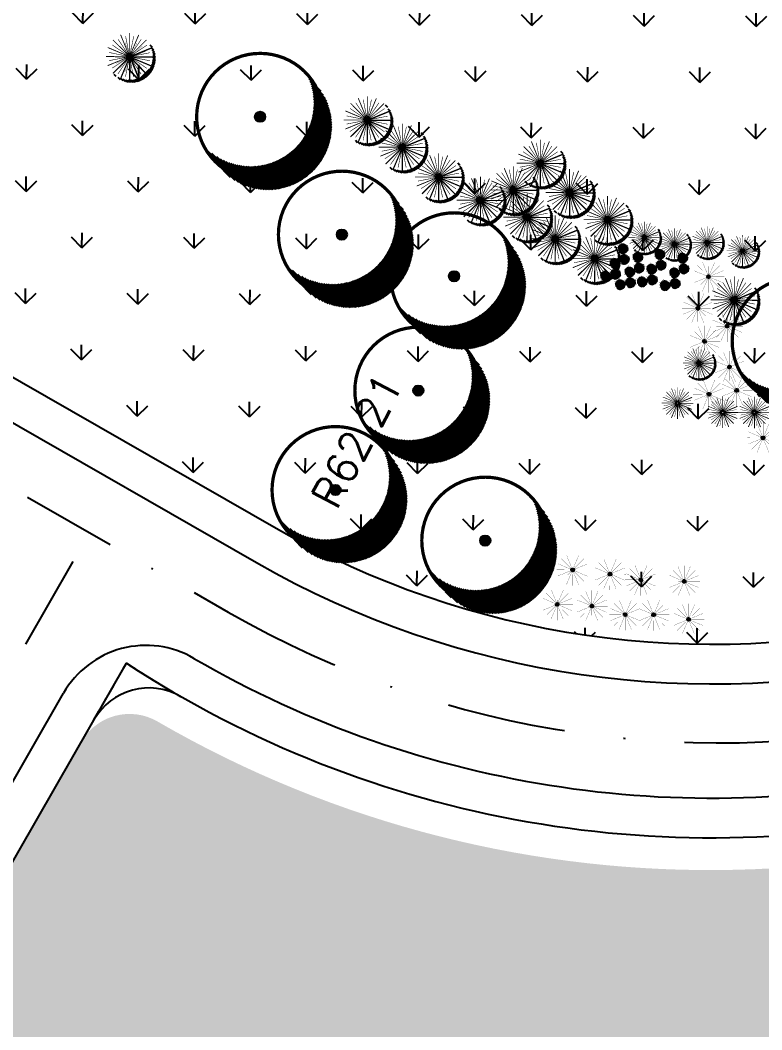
# Model space of a CAD drawing. Header units: millimetres. Extents: x -4430026 to 4783824, y 584 to 9593110.
# Drawn here: x 2322.5 to 2369.2, y 1651.7 to 1715.4 of the extents above; entities that cross this region are included whole.
import ezdxf

# ---------------------------------------------------------------- set-up
doc = ezdxf.new("R2010")
doc.units = ezdxf.units.MM
for name, pattern in [('DASHDOT', [1, 0.5, -0.25, 0, -0.25]), ('DASHED2', [0.375, 0.25, -0.125]), ('HIDDEN', [0.375, 0.25, -0.125]), ('HIDDEN2', [0.1875, 0.125, -0.0625])]:
    doc.linetypes.add(name, pattern=pattern)
for name, color, linetype in [('boundary filipe', 6, 'Continuous'), ('BOUNDARY VERDES', 92, 'Continuous'), ('Calçada', 1, 'Continuous'), ('CANTOS', 9, 'HIDDEN'), ('COTAS', 8, 'Continuous'), ('PAI_aDEL', 72, 'Continuous'), ('PAI_hAGT', 72, 'Continuous'), ('PAI_pCAU', 72, 'Continuous'), ('PAI_pCHR', 72, 'Continuous'), ('PAI_pDYD', 72, 'Continuous'), ('PAI_pEUD', 72, 'Continuous'), ('PAI_pEUO', 72, 'Continuous'), ('PAI_pROL', 72, 'Continuous'), ('Parede', 4, 'Continuous'), ('Projeção', 8, 'HIDDEN2'), ('QUADRA', 4, 'Continuous'), ('QUADRO', 8, 'Continuous'), ('TRANSPLANTADA RETIRADA', 12, 'Continuous')]:
    doc.layers.add(name, color=color, linetype=linetype)
doc.styles.add('ARIAL', font='arial.ttf', dxfattribs={"height": 0.25})
doc.styles.add('ROMANS', font='romans.shx')
doc.dimstyles.new('BOLA100', dxfattribs={"dimscale": 0, "dimtxt": 1.9, "dimasz": 0.18, "dimexe": 0.18, "dimexo": 0.063, "dimgap": 0, "dimtad": 1, "dimzin": 4, "dimdsep": 46, "dimtxsty": 'ROMANS', "dimcen": 0.09, "dimse1": 1, "dimse2": 1, "dimsd1": 1, "dimsd2": 1, "dimclrt": 256, "dimaunit": 1, "dimadec": 4, "dimazin": 0, "dimtfac": 1.2, "dimtix": 1, "dimtmove": 2, "dimatfit": 3, "dimfxl": 1, "dimtvp": 2, "dimtolj": 1, "dimtzin": 4, "dimarcsym": 0})

# ---------------------------------------------------------------- blocks, each defined once
blk = doc.blocks.new('PALMEIRA_PROPOSTA')
at = {"linetype": 'Continuous'}
h = blk.add_hatch(dxfattribs=at)
h.set_pattern_fill('_USER', color=250, scale=0.1680349678048515, angle=315, style=0, pattern_type=0)
h.set_pattern_definition([(315, (-2.759752643576576, -4.606280417879745), (0.1188186652112737, 0.1188186652112736), [])])
h.paths.add_polyline_path([(4.606280417880498, -0.4062804178796711, 0.2167655817345071), (3.166033061457028, 2.759752643582601, -0.1811803007978053), (4.200000000000045, 0, -0.643701983375483), (-2.759752643576576, -3.166033061462272, 0.6932216010114453)])
blk.add_hatch(color=1, dxfattribs=at).paths.add_polyline_path([(-0.4, 0, 1), (0.4, 0, 1)])
at = {"color": 98, "linetype": 'Continuous', "const_width": 0.15}
for points in [[(-1.607270415933272, 3.880294036547411), (-0.1530733729459826, 0.3695518130044917)], [(0, 4.199999999999967), (0, 0.3999999999999986)], [(1.607270415933272, 3.880294036547468), (0.1530733729459826, 0.3695518130045699)], [(-2.969848480983501, 2.969848480983444), (-0.2828427124745758, 0.2828427124746327)], [(2.969848480983728, 2.969848480983558), (0.2828427124745758, 0.2828427124746327)], [(-4.200000000000045, -5.684341886080801e-14), (-0.4000000000000909, -5.684341886080801e-14)], [(-3.880294036547411, 1.607270415933158), (-0.3695518130045912, 0.1530733729458476)], [(3.880294036547639, 1.607270415933669), (0.3695518130043638, 0.1530733729463094)], [(4.200000000000045, -5.684341886080801e-14), (0.4000000000000909, -5.684341886080801e-14)], [(-3.880294036547184, -1.607270415933499), (-0.3695518130043638, -0.1530733729461531)], [(-2.969848480983501, -2.969848480983558), (-0.2828427124745758, -0.2828427124746327)], [(-1.607270415933272, -3.880294036547411), (-0.1530733729459826, -0.3695518130044917)], [(0, -4.199999999999967), (0, -0.3999999999999986)], [(1.607270415933726, -3.880294036547241), (0.1530733729464373, -0.3695518130043425)], [(2.969848480983501, -2.969848480983558), (0.2828427124745758, -0.2828427124746327)], [(3.880294036547639, -1.607270415933101), (0.3695518130045912, -0.1530733729458404)]]:
    blk.add_lwpolyline(points, dxfattribs=at)
at = {"color": 96, "linetype": 'Continuous', "const_width": 0.1}
for points in [[(-0.7218341914597204, 3.628905537491853), (-0.07803612880638866, 0.3923141121612517)], [(0.7218341914597204, 3.628905537491853), (0.07803612880638866, 0.3923141121612517)], [(-3.076437565519427, 2.055609862172389), (-0.3325878449209085, 0.2222280932077751)], [(-2.055609862172332, 3.07643756551937), (-0.222228093207832, 0.3325878449209654)], [(2.05560986217256, 3.07643756551937), (0.222228093207832, 0.3325878449209654)], [(3.076437565519427, 2.055609862172389), (0.3325878449209085, 0.2222280932078888)], [(-3.628905537491846, 0.7218341914596635), (-0.3923141121613298, 0.07803612880633182)], [(3.628905537491846, 0.7218341914596635), (0.3923141121613298, 0.07803612880633182)], [(-3.628905537491846, -0.7218341914597772), (-0.3923141121613298, -0.0780361288064455)], [(-3.076437565519427, -2.055609862172503), (-0.3325878449209085, -0.2222280932078888)], [(-2.055609862172332, -3.076437565519484), (-0.222228093207832, -0.3325878449209654)], [(-0.7218341914597204, -3.628905537491853), (-0.07803612880638866, -0.3923141121612517)], [(0.7218341914597204, -3.628905537491853), (0.07803612880638866, -0.3923141121612517)], [(2.055609862172332, -3.07643756551937), (0.222228093207832, -0.3325878449209654)], [(3.076437565519427, -2.055609862172389), (0.3325878449209085, -0.2222280932077751)], [(3.628905537491846, -0.7218341914597772), (0.3923141121613298, -0.0780361288064455)]]:
    blk.add_lwpolyline(points, dxfattribs=at)
at = {"color": 98, "linetype": 'Continuous', "true_color": 0x001a00, "const_width": 0.15}
for points in [[(4.202124618651624, -0.06979593471066892), (0.4021246186516692, -0.06979593471066892)], [(3.915288052638743, 1.522220272488596), (0.4045458290954684, 0.06802322950123596)], [(-2.920891963595523, -3.022992908696779), (-0.2338861950865976, -0.3359871401878536)], [(-1.542341798166262, -3.9104686694983), (-0.08814475517897336, -0.3997264459553804)], [(0.07054112755872666, -4.199999999999967), (0.07054112755872666, -0.3999999999999986)], [(1.682805993431657, -3.847883843890031), (0.228608950444368, -0.3371416203471327)], [(2.91985880070979, -3.019590013364777), (0.2328530322008646, -0.3325842448558518)], [(3.85491508766404, -1.667666406111209), (0.344172864120992, -0.2134693631239486)]]:
    blk.add_lwpolyline(points, dxfattribs=at)
at = {"color": 1, "linetype": 'Continuous'}
blk.add_circle((0, 0), 0.4, dxfattribs=at)
blk = doc.blocks.new('PALMEIRA TRANSPLANTADA')
at = {"color": 98, "linetype": 'Continuous', "const_width": 0.03569382278166788}
for points in [[(-0.7067016357909779, 0.7067016357908571), (-0.0673049176944005, 0.06730491769437208)], [(-0.3824641692569912, 0.9233501845419099), (-0.03642515897695375, 0.08793811281351083)], [(0, 0.9994270378866901), (0, 0.09518352741778102)], [(0.3824641692569912, 0.923350184541917), (0.03642515897695375, 0.08793811281352504)], [(0.7067016357909779, 0.7067016357908855), (0.0673049176944005, 0.06730491769437208)], [(-0.9994270378867895, -1.4210854715202e-14), (-0.09518352741770286, -1.4210854715202e-14)], [(-0.9233501845419596, 0.382464169256906), (-0.08793811281361741, 0.03642515897681164)], [(0.9233501845419596, 0.3824641692570268), (0.08793811281339003, 0.03642515897691823)], [(0.9994270378867895, -1.4210854715202e-14), (0.09518352741770286, -1.4210854715202e-14)], [(-0.9233501845419596, -0.3824641692569841), (-0.08793811281339003, -0.0364251589768827)], [(-0.7067016357909779, -0.7067016357908855), (-0.0673049176944005, -0.06730491769437208)], [(-0.3824641692569912, -0.9233501845419099), (-0.03642515897695375, -0.08793811281351083)], [(0, -0.9994270378866901), (0, -0.09518352741778102)], [(0.3824641692569912, -0.9233501845418672), (0.03642515897695375, -0.0879381128134753)], [(0.7067016357909779, -0.7067016357908855), (0.0673049176944005, -0.06730491769437208)], [(0.9233501845419596, -0.3824641692568918), (0.08793811281361741, -0.03642515897680454)]]:
    blk.add_lwpolyline(points, dxfattribs=at)
at = {"color": 96, "linetype": 'Continuous', "const_width": 0.02379588185444526}
for points in [[(-0.4891504941908806, 0.7320654484167619), (-0.05288113450706078, 0.07914221063963822)], [(-0.1717668113847139, 0.8635300743109795), (-0.01856938501464356, 0.09335460262821016)], [(0.1717668113847139, 0.8635300743109795), (0.01856938501464356, 0.09335460262821016)], [(0.4891504941908806, 0.7320654484167619), (0.05288113450706078, 0.07914221063963822)], [(-0.8635300743110292, 0.1717668113847282), (-0.09335460262832385, 0.01856938501453698)], [(-0.7320654484167335, 0.4891504941908664), (-0.07914221063970217, 0.05288113450711052)], [(0.7320654484167335, 0.4891504941908664), (0.07914221063970217, 0.05288113450713894)], [(0.8635300743110292, 0.1717668113847282), (0.09335460262832385, 0.01856938501453698)], [(-0.8635300743110292, -0.1717668113847566), (-0.09335460262832385, -0.0185693850145654)], [(-0.7320654484167335, -0.4891504941908948), (-0.07914221063970217, -0.05288113450713894)], [(-0.4891504941908806, -0.7320654484167903), (-0.05288113450706078, -0.07914221063963822)], [(-0.1717668113847139, -0.8635300743109795), (-0.01856938501464356, -0.09335460262821016)], [(0.1717668113847139, -0.8635300743109795), (0.01856938501464356, -0.09335460262821016)], [(0.4891504941908806, -0.7320654484167619), (0.05288113450706078, -0.07914221063963822)], [(0.7320654484167335, -0.4891504941908664), (0.07914221063970217, -0.05288113450711052)], [(0.8635300743110292, -0.1717668113847566), (0.09335460262832385, -0.0185693850145654)]]:
    blk.add_lwpolyline(points, dxfattribs=at)
at = {"color": 98, "linetype": 'Continuous', "true_color": 0x001a00, "const_width": 0.03569382278166788}
for points in [[(0.9999326096308323, -0.01660855816295737), (0.09568909916197299, -0.01660855816295737)], [(0.9316773192672372, 0.3622257376058045), (0.09626524753866761, 0.01618672732568882)], [(-0.695052000753094, -0.7193478210217421), (-0.05565528265674402, -0.07995110292522867)], [(-0.3670138320833303, -0.9305305045489121), (-0.0209748218032928, -0.09511843282051302)], [(0.01678588337267684, -0.9994270378866901), (0.01678588337267684, -0.09518352741778102)], [(0.4004385260366234, -0.9156378933883573), (0.0543995157563586, -0.08022582165996539)], [(0.6948061505336227, -0.7185380720689096), (0.05540943243704533, -0.07914135397239619)], [(0.9173110398496647, -0.3968359277244957), (0.08189896812132247, -0.05079691744440851)]]:
    blk.add_lwpolyline(points, dxfattribs=at)
at = {"color": 1, "linetype": 'Continuous'}
blk.add_circle((0, 0), 0.09518352741778102, dxfattribs=at)
blk = doc.blocks.new('ÁRVORE PROPOSTA')
h = blk.add_hatch()
h.set_pattern_fill('_USER', color=86, scale=0.1, angle=135, style=0, pattern_type=0)
h.set_pattern_definition([(135, (-5.711749304183968, -5.473342448377267), (-0.07071067811865477, -0.07071067811865475), [])])
h.paths.add_polyline_path([(3.733693777297503, 4.339587767491594, -0.1221331308694917), (4.410318577255339, 1.61087721915915, -0.6818015880626355), (-5.711749304183968, -2.361532240604674, 0.2780158331345322), (-0.5478533480372789, -5.473342448377267, 0.65472501460559)])
h = blk.add_hatch()
h.set_pattern_fill('_USER', color=250, scale=0.1, angle=135, style=0, pattern_type=0)
h.set_pattern_definition([(135, (-4.583360688504172, -6.355571255532368), (-0.07071067811865477, -0.07071067811865475), [])])
h.paths.add_polyline_path([(6.0484811152985, -0.5150504994281135, 0.2047915192642046), (4.243467699661096, 3.70707730625513, -0.6060945436458858), (-0.5478533480372789, -5.473342448377267, -0.1930464130360828), (-4.583360688504172, -3.854949497956127, 0.7340404486873368)])
h = blk.add_hatch(color=1)
h.dxf.hatch_style = 1
h.paths.add_polyline_path([(-1.023574025393461, 0.3671783077271442, 1), (-0.07213267068109552, 0.3671783077271442, 1)])
at = {"color": 98, "linetype": 'DASHED2', "ltscale": 0.5, "const_width": 0.3}
blk.add_lwpolyline([(-0.5478533480372789, 6.207699063831555, 0.9999999999999999), (-0.5478533480372789, -5.473342448377267, 0.9999999999999999), (-0.5478533480372789, 6.207699063831555, -3.167262399809778)], format="xyb", dxfattribs=at)
at = {"color": 1}
blk.add_circle((-0.547853348037278, 0.3671783077271442), 0.4757206773561826, dxfattribs=at)
blk = doc.blocks.new('PALMEIRA RETIRADA')
at = {"layer": 'TRANSPLANTADA RETIRADA', "linetype": 'Continuous'}
blk.add_hatch(color=256, dxfattribs=at).paths.add_polyline_path([(-0.4, 0, 1), (0.4, 0, 1)])
at = {"layer": 'TRANSPLANTADA RETIRADA', "linetype": 'HIDDEN', "const_width": 0.05}
for points in [[(-2.969848480983501, 2.969848480983444), (-0.2828427124745758, 0.2828427124746327)], [(-1.607270415933272, 3.880294036547411), (-0.1530733729459826, 0.3695518130044917)], [(0, 4.199999999999967), (0, 0.3999999999999986)], [(1.607270415933272, 3.880294036547468), (0.1530733729459826, 0.3695518130045699)], [(2.969848480983728, 2.969848480983558), (0.2828427124745758, 0.2828427124746327)], [(-4.200000000000045, -5.684341886080801e-14), (-0.4000000000000909, -5.684341886080801e-14)], [(-3.880294036547411, 1.607270415933158), (-0.3695518130045912, 0.1530733729458476)], [(3.880294036547639, 1.607270415933669), (0.3695518130043638, 0.1530733729463094)], [(4.200000000000045, -5.684341886080801e-14), (0.4000000000000909, -5.684341886080801e-14)], [(-3.880294036547184, -1.607270415933499), (-0.3695518130043638, -0.1530733729461531)], [(-2.969848480983501, -2.969848480983558), (-0.2828427124745758, -0.2828427124746327)], [(-1.607270415933272, -3.880294036547411), (-0.1530733729459826, -0.3695518130044917)], [(0, -4.199999999999967), (0, -0.3999999999999986)], [(1.607270415933726, -3.880294036547241), (0.1530733729464373, -0.3695518130043425)], [(2.969848480983501, -2.969848480983558), (0.2828427124745758, -0.2828427124746327)], [(3.880294036547639, -1.607270415933101), (0.3695518130045912, -0.1530733729458404)]]:
    blk.add_lwpolyline(points, dxfattribs=at)
at = {"layer": 'TRANSPLANTADA RETIRADA', "linetype": 'Continuous'}
blk.add_circle((0, 0), 0.4, dxfattribs=at)
blk = doc.blocks.new('HERBÁCEA.PROPOSTA')
at = {"linetype": 'Continuous'}
h = blk.add_hatch(color=62, dxfattribs=at)
h.set_gradient(color1=(153, 204, 0), color2=(214, 255, 153), rotation=45, tint=1, name='INVHEMISPHERICAL')
h.paths.add_polyline_path([(1.370730832554238, 1.401545546286798e-11, 1), (-1.370730832522263, 1.401545546286798e-11, 1)])
h = blk.add_hatch()
h.set_pattern_fill('_USER', color=250, scale=0.1, angle=135, style=0, pattern_type=0)
h.set_pattern_definition([(135, (2.347657517208757, -1.373341377209465), (-0.07071067811865477, -0.07071067811865475), [])])
h.paths.add_polyline_path([(1.630143381594891, -0.2464373997073665, 0.2075074498350588), (1.180310555066292, 0.7907863757973763, -0.1486542126403913), (1.420730832454607, 1.321736609050106e-10, -0.6563044809977713), (-0.9708980061399766, -1.037223775372569, 0.7411680364647207)])
h = blk.add_hatch(color=1)
h.dxf.hatch_style = 1
edge = h.paths.add_edge_path()
edge.add_ellipse((4.092726157978177e-12, 1.918465386552271e-12), major_axis=(0.05344804835450918, 0.05344804835450918), ratio=0.9999999994549118, start_angle=274.0370076065344, end_angle=454.0370076065344)
edge.add_ellipse((4.092726157978177e-12, 1.918465386552271e-12), major_axis=(0.05344804835450918, 0.05344804835450918), ratio=0.9999999994549118, start_angle=94.03700760653437, end_angle=274.0370076065344)
at = {"color": 98, "const_width": 0.08539512745788894}
for points in [[(3.410605131648481e-12, 2.245315045001917e-12), (-1.652824297163761, 0.7642446882133243)], [(3.410605131648481e-12, 2.017941369558685e-12), (-1.575721351692437, -0.9126885134436122)], [(3.410605131648481e-12, 2.245315045001917e-12), (-1.523260446510903, 0.3028927026570898)], [(3.410605131648481e-12, 2.017941369558685e-12), (-1.123779047769176, -1.072001412787898)], [(3.410605131648481e-12, 2.131628207280301e-12), (-0.5765647877838092, 1.442095497089753)], [(3.410605131648481e-12, 2.131628207280301e-12), (-0.2604488497665898, 1.802238745956373)], [(3.410605131648481e-12, 3.041122909053229e-12), (1.170220639441823, 1.021102361310767)], [(3.410605131648481e-12, 3.041122909053229e-12), (1.614652016166019, 0.8419008061951843)], [(3.410605131648481e-12, 2.160049916710705e-12), (0.1023823067559988, -1.818080296362496)], [(3.410605131648481e-12, 2.160049916710705e-12), (0.4486838805416937, -1.486858820660075)], [(3.410605131648481e-12, 2.131628207280301e-12), (1.74345344972312, -0.5256121853834941)], [(3.410605131648481e-12, 2.131628207280301e-12), (1.550649187059889, -0.08691073533842086)]]:
    blk.add_lwpolyline(points, dxfattribs=at)
at = {"color": 86, "linetype": 'DASHED2', "const_width": 0.1}
blk.add_lwpolyline([(-0.8658173642270413, 1.126426380345094, 0.8334990166775307), (0.4104475289861966, -1.360150331574204, 1.199761463410221), (-0.8658173642270413, 1.126426380345094, -2.592304421398197)], format="xyb", dxfattribs=at)
at = {"color": 1}
blk.add_circle((4.092726157978177e-12, 1.918465386552271e-12), 0.07558695486553682, dxfattribs=at)
blk = doc.blocks.new('*D14356')
at = {"layer": 'DEFPOINTS', "color": 0, "linetype": 'ByBlock'}
for p in [(2280.762651958133, 1708.476669610208), (2279.476087113757, 1706.181800534634), (2326.923587601326, 1682.597617243276)]:
    blk.add_point(p, dxfattribs=at)
at = {"layer": 'COTAS', "linetype": 'ByBlock', "insert": (2303.021123415751, 1694.070933585728), "char_height": 1.9, "attachment_point": 5, "rotation": 330.7238465751383, "style": 'ROMANS'}
blk.add_mtext('\\A1;52.92', dxfattribs=at)
blk = doc.blocks.new('*D14387')
at = {"layer": 'DEFPOINTS', "color": 0, "linetype": 'ByBlock'}
for p in [(2326.408824278442, 1682.298857700242), (2328.167447135928, 1681.293115070081), (2309.528259309359, 1652.781815753678)]:
    blk.add_point(p, dxfattribs=at)
at = {"layer": 'COTAS', "linetype": 'ByBlock', "insert": (2318.90249840344, 1667.006214261228), "char_height": 1.9, "attachment_point": 5, "rotation": 60.23509915335743, "style": 'ROMANS'}
blk.add_mtext('\\A1;34.00', dxfattribs=at)
blk = doc.blocks.new('*D13830')
at = {"layer": 'DEFPOINTS', "color": 0, "linetype": 'ByBlock'}
for p in [(2313.498413841652, 1826.965987611922), (2313.498413841652, 1826.965987611922), (2325.735275233671, 1815.458537319741), (2469.54940471837, 1750.140164927252), (2421.146147591151, 1690.391483778354)]:
    blk.add_point(p, dxfattribs=at)
at = {"layer": 'COTAS', "linetype": 'ByBlock', "insert": (2325.676633990672, 1817.110155088195), "char_height": 1.9, "attachment_point": 5, "rotation": 51.01675647348165, "style": 'ROMANS'}
blk.add_mtext('\\A1;25°32\'36"', dxfattribs=at)
blk = doc.blocks.new('*D13831')
at = {"layer": 'DEFPOINTS', "color": 0, "linetype": 'ByBlock'}
for p in [(2366.084057769079, 1731.262910081796), (2337.022488806369, 1676.255052674052)]:
    blk.add_point(p, dxfattribs=at)
at = {"layer": 'COTAS', "linetype": 'ByBlock', "insert": (2343.699909050662, 1688.894101209968), "char_height": 1.9, "attachment_point": 5, "rotation": 62.151758805723254, "style": 'ROMANS'}
blk.add_mtext('\\A1;R62.21', dxfattribs=at)
blk = doc.blocks.new('*D13832')
at = {"layer": 'DEFPOINTS', "color": 0, "linetype": 'ByBlock'}
for p in [(2356.194095674213, 1772.891368341893), (2366.084057769082, 1731.262910081786), (2363.247039493007, 1720.987384943292), (2335.133841922003, 1677.295111292293), (2380.464141940018, 1670.734798047783)]:
    blk.add_point(p, dxfattribs=at)
at = {"layer": 'COTAS', "linetype": 'ByBlock', "insert": (2364.719212865974, 1721.832136484662), "char_height": 1.9, "attachment_point": 5, "rotation": 351.76518691993925, "style": 'ROMANS'}
blk.add_mtext('\\A1;43°11\'54"', dxfattribs=at)
blk = doc.blocks.new('*D13834')
at = {"layer": 'DEFPOINTS', "color": 0, "linetype": 'ByBlock'}
for p in [(2356.194095674214, 1772.891368341892), (2382.387961083772, 1671.211078143121)]:
    blk.add_point(p, dxfattribs=at)
at = {"layer": 'COTAS', "linetype": 'ByBlock', "insert": (2374.160064748373, 1703.150422490664), "char_height": 1.9, "attachment_point": 5, "rotation": 284.4458786804204, "style": 'ROMANS'}
blk.add_mtext('\\A1;R105.00', dxfattribs=at)
blk = doc.blocks.new('*D13836')
at = {"layer": 'DEFPOINTS', "color": 0, "linetype": 'ByBlock'}
for p in [(2313.635036900101, 1826.948435553001), (2424.147150045517, 1692.808535269224)]:
    blk.add_point(p, dxfattribs=at)
at = {"layer": 'COTAS', "linetype": 'ByBlock', "insert": (2405.11880350582, 1715.905193497468), "char_height": 1.9, "attachment_point": 5, "rotation": 309.48364671104315, "style": 'ROMANS'}
blk.add_mtext('\\A1;R173.80', dxfattribs=at)
blk = doc.blocks.new('*D13840')
at = {"layer": 'DEFPOINTS', "color": 0, "linetype": 'ByBlock'}
for p in [(2355.91375582339, 1759.622127947549), (2462.720606321144, 1753.501515720578), (2403.111678363933, 1634.245605662783), (2401.871396971755, 1627.749920416366), (2401.871396971755, 1627.749920416366)]:
    blk.add_point(p, dxfattribs=at)
at = {"layer": 'COTAS', "linetype": 'ByBlock', "insert": (2402.317717952904, 1635.481034809188), "char_height": 1.9, "attachment_point": 5, "rotation": 356.69595420541566, "style": 'ROMANS'}
blk.add_mtext('\\A1;45°2\'6"', dxfattribs=at)
blk = doc.blocks.new('*D8634')
at = {"layer": 'DEFPOINTS', "color": 0, "linetype": 'ByBlock'}
for p in [(2280.762651958133, 1708.476669610208), (2279.476087113757, 1706.181800534634), (2326.923587601326, 1682.597617243276)]:
    blk.add_point(p, dxfattribs=at)
at = {"layer": 'COTAS', "linetype": 'ByBlock', "insert": (2303.021123415751, 1694.070933585728), "char_height": 1.9, "attachment_point": 5, "rotation": 330.7238465751383, "style": 'ROMANS'}
blk.add_mtext('\\A1;52.92', dxfattribs=at)
blk = doc.blocks.new('*D8672')
at = {"layer": 'DEFPOINTS', "color": 0, "linetype": 'ByBlock'}
for p in [(2355.91375582339, 1759.622127947549), (2462.720606321144, 1753.501515720578), (2403.111678363933, 1634.245605662783), (2401.871396971755, 1627.749920416366), (2401.871396971755, 1627.749920416366)]:
    blk.add_point(p, dxfattribs=at)
at = {"layer": 'COTAS', "linetype": 'ByBlock', "insert": (2402.317717952904, 1635.481034809188), "char_height": 1.9, "attachment_point": 5, "rotation": 356.69595420541566, "style": 'ROMANS'}
blk.add_mtext('\\A1;45°2\'6"', dxfattribs=at)

msp = doc.modelspace()

# ---------------------------------------------------------------- hatches: boundary and pattern name
at = {"layer": 'BOUNDARY VERDES'}
h = msp.add_hatch(dxfattribs=at)
h.set_pattern_fill('GRASS', color=256, scale=4.999999999999999, angle=-0.271419311709254, style=0)
h.set_pattern_definition([(89.72858068829075, (2280.283722683503, 1676.523522684484), (-3.518745905737032, 3.55224256458761), [0.9374999999999998, -6.133567814999997]), (44.72858068829074, (2280.283722683503, 1676.523522684484), (-3.518745906665342, 3.552242565524756), [0.9375, -4.0625]), (134.7285806882907, (2280.283722683503, 1676.523522684484), (-3.552242565524756, -3.518745906665342), [0.9375, -4.0625])])
edge = h.paths.add_edge_path()
edge.add_arc((2287.467935008624, 1720.770111424409), 6.999999999998331, 109.5127114818117, 240.1659820360197)
edge.add_line((2283.985511393603, 1714.697819784054), (2338.616265537033, 1683.367402932646))
edge.add_arc((2366.084057769093, 1731.262910081803), 55.21285371341072, 240.1659820360033, 283.3643918039398)
edge.add_arc((2356.194095685964, 1772.891368348577), 98.00000000378839, 283.3643917963553, 308.2133125277693)
edge.add_arc((2313.635036900899, 1826.948435552323), 166.7999999989987, 308.2133125354215, 330.2663390335434)
edge.add_arc((2455.86917561776, 1745.708729846647), 2.999999999999443, 330.2663390334639, 424.8375860848474)
edge.add_arc((2402.083193093478, 1631.212799421599), 129.4999999999985, 64.83758608479731, 109.223542708605)
edge.add_arc((7498.464058640437, -12984.26011033184), 15608.03824824714, 109.2235427086012, 109.5127114817995)
at = {"layer": 'QUADRO'}
h = msp.add_hatch(dxfattribs=at)
h.set_pattern_fill('SWAMP', color=256, scale=3, angle=-0.271419311709254, style=0)
h.set_pattern_definition([(359.7285806882908, (2314.962289459278, 1512.184242260579), (1.512290627846155, 2.590941343353896), [0.3749999999999999, -2.624999999999999]), (89.72858068829075, (2315.149787355466, 1512.183354046281), (-1.487675711180358, 2.605152772129847), [0.1874999999999999, -5.008652417999998]), (89.72858068829075, (2315.196661829514, 1512.183131992706), (-1.487675711180358, 2.605152772129847), [0.15, -5.046152417999998]), (89.72858068829075, (2315.102912881419, 1512.183576099855), (-1.487675711180358, 2.605152772129847), [0.15, -5.046152417999998]), (59.72858068829074, (2315.243536303561, 1512.182909939132), (-1.487675709136776, 2.605152773296837), [0.12, -2.879999999999999]), (119.7285806882907, (2315.056038407371, 1512.18379815343), (-2.999966336982931, 0.01421142994294143), [0.1199999999999999, -2.879999999999998])])
edge = h.paths.add_edge_path()
edge.add_arc((2414.736790952002, 1654.181949647824), 3.5, 359.7285806792682, 390.4099394316463)
edge.add_line((2417.755281502649, 1655.953591483991), (2408.506870191743, 1671.710863400122))
edge.add_arc((2405.4883796411, 1669.939221563948), 3.499999999999661, 30.40993943179422, 122.7945249748102)
edge.add_arc((2365.969663456599, 1731.273136269708), 69.46285371341256, 239.88824450626572, 302.79452497481094, ccw=False)
edge.add_arc((2329.365058411116, 1668.156728644835), 3.500000000000169, 59.88824450630291, 150.1659820358404)
edge.add_line((2326.328912590943, 1669.897940452356), (2316.08040006364, 1652.027639815429))
edge.add_arc((2319.116545883818, 1650.286428007916), 3.500000000000008, 150.1659820359734, 179.7285806796255)
edge.add_line((2315.616585154955, 1650.303008008684), (2314.98081466465, 1516.094826721756))
edge.add_arc((2318.480775393512, 1516.078246720988), 3.5, 179.7285806796255, 269.4824635404759)
edge.add_line((2318.449161320153, 1512.57838950242), (2414.04686182455, 1511.714859212961))
edge.add_arc((2414.078475897912, 1515.214716431527), 3.499999999997816, 269.482463540446, 359.7285806792682)
edge.add_line((2417.578436626773, 1515.198136430737), (2418.236751680863, 1654.165369647034))

# ---------------------------------------------------------------- linework, layer by layer
at = {"layer": 'boundary filipe', "elevation": 2.439200347918005}
msp.add_lwpolyline([(2314.964305731651, 1512.609868066645), (2315.620959991332, 1651.226515535691), (2329.171304025516, 1674.854209894225, 0.2060179376468679), (2381.666087088535, 1665.675615518957, 0.06060371222541757), (2406.629182329008, 1674.910033206917), (2418.241300110882, 1655.125521980079), (2417.561785252286, 1511.683109047119), (2314.964305731651, 1512.609868066645)], format="xyb", close=True, dxfattribs=at)
msp.add_lwpolyline([(2314.964305731651, 1512.609868066645), (2315.620959991332, 1651.226515535691), (2329.171304025516, 1674.854209894225, 0.2060179376468679), (2381.666087088535, 1665.675615518957, 0.06060371222541757), (2406.629182329008, 1674.910033206917), (2418.241300110882, 1655.125521980079), (2417.561785252286, 1511.683109047119), (2314.964305731651, 1512.609868066645)], format="xyb", close=True, dxfattribs=at)
at = {"layer": 'Calçada'}
for p, q in [((2282.741788673952, 1712.529144198212, 2.439200347918005), (2337.372542817383, 1681.198727346805, 2.439200347918005)), ((2282.741788673952, 1712.529144198212, 2.439200347918005), (2337.372542817383, 1681.198727346805, 2.439200347918005)), ((2313.911724477803, 1653.271362535082, 2.439200347918005), (2325.204297872398, 1672.962188983159, 2.439200347918005))]:
    msp.add_line(p, q, dxfattribs=at)
for centre, radius, start, end in [((2366.084057769091, 1731.262910081803, 2.439200347918005), 57.71285371340983, 240.1659820359947, 283.3643918039456), ((2366.084057769091, 1731.262910081803, 2.439200347918005), 57.71285371340983, 240.1659820359947, 283.3643918039456), ((2330.409119278418, 1669.977254455995, 2.439200347918005), 5.999999999999999, 59.79592524171394, 150.1659820359947), ((2330.409119278418, 1669.977254455995, 2.439200347918005), 5.999999999999999, 59.79592524171394, 150.1659820359947), ((2366.084057769091, 1731.262910081803, 2.439200347918005), 64.91285371340982, 239.7959252417139, 283.3643918039456), ((2366.084057769091, 1731.262910081803, 2.439200347918005), 64.91285371340982, 239.7959252417139, 283.3643918039456)]:
    msp.add_arc(centre, radius, start, end, dxfattribs=at)
at = {"layer": 'CANTOS', "ltscale": 2.5}
msp.add_line((2327.123499243164, 1671.283458820947, 2.439200347918005), (2329.171304025561, 1674.854209894302, 2.439200347918005), dxfattribs=at)
msp.add_line((2327.123499243164, 1671.283458820947, 2.439200347918005), (2329.171304025561, 1674.854209894302, 2.439200347918005), dxfattribs=at)
msp.add_arc((2366.084057769091, 1731.262910081803, 2.439200347918005), 67.41285371340982, 236.8000464599116, 240.1996774968936, dxfattribs=at)
msp.add_arc((2366.084057769091, 1731.262910081803, 2.439200347918005), 67.41285371340982, 236.8000464599116, 240.1996774968936, dxfattribs=at)
at = {"layer": 'Projeção', "linetype": 'DASHDOT', "ltscale": 12}
for p, q in [((2280.950827957656, 1709.406251354598, 2.439200347918005), (2335.581582101084, 1678.075834503193, 2.439200347918005)), ((2280.950827957656, 1709.406251354598, 2.439200347918005), (2335.581582101084, 1678.075834503193, 2.439200347918005)), ((2310.78883163419, 1655.062323251372, 2.439200347918005), (2326.408824278447, 1682.298857700241, 2.439200347918005))]:
    msp.add_line(p, q, dxfattribs=at)
at = {"layer": 'Projeção', "linetype": 'DASHDOT', "ltscale": 15}
msp.add_arc((2366.531797948167, 1732.043633292704, 2.439200347918005), 62.21285371340987, 240.1659820359947, 283.3643918039456, dxfattribs=at)
msp.add_arc((2366.531797948167, 1732.043633292704, 2.439200347918005), 62.21285371340987, 240.1659820359947, 283.3643918039456, dxfattribs=at)
at = {"layer": 'QUADRA', "elevation": 2.439200347918005}
for points in [[(2285.129823128825, 1727.368083297456, 0.641084863919711), (2283.985511393603, 1714.697819784054), (2338.616265537033, 1683.367402932646, 0.1907530110363644), (2378.846138855735, 1677.545236067412, 0.1088507454420187), (2416.816010797485, 1695.891476082717, 0.09652257033183735), (2458.474196473394, 1744.220823148728, 0.4377793754152368), (2457.144732515567, 1748.424048354751, 0.1961285663192839), (2359.444714478535, 1753.492029634268, 0.001261737466119218)], [(2285.129823128825, 1727.368083297456, 0.641084863919711), (2283.985511393603, 1714.697819784054), (2338.616265537033, 1683.367402932646, 0.1907530110363644), (2378.846138855735, 1677.545236067412, 0.1088507454420187), (2416.816010797485, 1695.891476082717, 0.09652257033183735), (2458.474196473394, 1744.220823148728, 0.4377793754152368), (2457.144732515567, 1748.424048354751, 0.1961285663192839), (2359.444714478535, 1753.492029634268, 0.001261737466119218)], [(2314.964305731651, 1512.609868066645), (2315.620959991332, 1651.226515535691), (2329.171304025516, 1674.854209894225, 0.2060179376468679), (2381.666087088535, 1665.675615518957, 0.06060371222541757), (2406.629182329008, 1674.910033206917), (2418.241300110882, 1655.125521980079), (2417.561785252286, 1511.683109047119), (2314.964305731651, 1512.609868066645)], [(2314.964305731651, 1512.609868066645), (2315.620959991332, 1651.226515535691), (2329.171304025516, 1674.854209894225, 0.2060179376468679), (2381.666087088535, 1665.675615518957, 0.06060371222541757), (2406.629182329008, 1674.910033206917), (2418.241300110882, 1655.125521980079), (2417.561785252286, 1511.683109047119), (2314.964305731651, 1512.609868066645)]]:
    msp.add_lwpolyline(points, format="xyb", close=True, dxfattribs=at)
at = {"layer": 'QUADRA'}
msp.add_arc((2330.593380180509, 1669.293502469503, 2.439200347918005), 4, 60.19967749689361, 150.1659820359947, dxfattribs=at)
msp.add_arc((2330.593380180509, 1669.293502469503, 2.439200347918005), 4, 60.19967749689361, 150.1659820359947, dxfattribs=at)

# ---------------------------------------------------------------- block references
at = {"layer": 'PAI_aDEL', "xscale": 0.6848704365638772, "yscale": 0.6848704365656886, "zscale": 0.6848704365638696, "rotation": 359.7285806882847}
for p in [(2337.968467488944, 1709.057210996579, 2.439200347918005), (2337.968467488944, 1709.057210996579, 2.439200347918005), (2343.122169570517, 1701.628757218812, 2.439200347918005), (2350.19695934776, 1699.001007047472, 2.439200347918005), (2350.19695934776, 1699.001007047472, 2.439200347918005), (2371.71843942816, 1694.904375310588, 83.19163634564698), (2347.938994571308, 1691.792766113096, 2.439200347918005), (2347.938994571308, 1691.792766113096, 2.439200347918005), (2342.720406315915, 1685.524051196091, 2.439200347918005), (2342.720406315915, 1685.524051196091, 2.439200347918005), (2352.156477292197, 1682.332632481258, 2.439200347918005), (2352.156477292197, 1682.332632481258, 2.439200347918005)]:
    msp.add_blockref('ÁRVORE PROPOSTA', p, dxfattribs=at)
at = {"layer": 'PAI_hAGT', "xscale": 0.2111589282976898, "yscale": 0.2111589282976638, "zscale": 0.2111589282976638, "rotation": 359.7285806882957}
for p in [(2360.44097848618, 1701.024362561343, 83.07015803963827), (2360.44097848618, 1701.024362561343, 83.07015803963827), (2360.52393171631, 1700.350989706506, 83.07015803963827), (2360.52393171631, 1700.350989706506, 83.07015803963827), (2361.379731940364, 1700.48559389797, 83.19163634564698), (2361.379731940364, 1700.48559389797, 83.19163634564698), (2362.758853934558, 1700.665796529317, 163.944072343376), (2362.758853934558, 1700.665796529317, 163.944072343376), (2364.200583893761, 1700.431081724929, 83.19163634564698), (2359.927559516841, 1700.095579716398, 83.07015803963827), (2359.927559516841, 1700.095579716398, 83.07015803963827), (2360.866312971025, 1699.556811053026, 83.19163634564698), (2360.866312971025, 1699.556811053026, 83.19163634564698), (2361.462685170494, 1699.812221043134, 83.19163634564698), (2361.462685170494, 1699.812221043134, 83.19163634564698), (2362.245434965218, 1699.737013684372, 163.944072343376), (2362.245434965218, 1699.737013684372, 163.944072343376), (2362.841807164687, 1699.992423674481, 163.944072343376), (2362.841807164687, 1699.992423674481, 163.944072343376), (2363.687164924422, 1699.502298879985, 83.19163634564698), (2364.283537123891, 1699.757708870093, 83.19163634564698), (2359.331206515923, 1699.299156096364, 83.07015803963827), (2359.331206515923, 1699.299156096364, 83.07015803963827), (2359.971356720019, 1699.42239235134, 83.07015803963827), (2359.971356720019, 1699.42239235134, 83.07015803963827), (2360.910110174203, 1698.883623687967, 83.19163634564698), (2360.910110174203, 1698.883623687967, 83.19163634564698), (2361.6490819643, 1698.940590064338, 163.944072343376), (2361.6490819643, 1698.940590064338, 163.944072343376), (2362.289232168397, 1699.063826319314, 163.944072343376), (2362.289232168397, 1699.063826319314, 163.944072343376), (2363.7309621276, 1698.829111514926, 83.19163634564698), (2360.269959970105, 1698.760387432991, 83.19163634564698), (2360.269959970105, 1698.760387432991, 83.19163634564698), (2363.090811923503, 1698.705875259951, 83.19163634564698), (2363.090811923503, 1698.705875259951, 83.19163634564698)]:
    msp.add_blockref('HERBÁCEA.PROPOSTA', p, dxfattribs=at)
at = {"layer": 'PAI_pCAU', "color": 2, "xscale": 0.2379588185449254, "yscale": 0.2379588185449393, "zscale": 0.2379588185449393, "rotation": 359.7285806883017}
msp.add_blockref('PALMEIRA_PROPOSTA', (2365.238141313101, 1693.785307621252, 83.19163634564698), dxfattribs=at)
at = {"layer": 'PAI_pCAU', "rotation": 359.7285806882945}
msp.add_blockref('PALMEIRA TRANSPLANTADA', (2363.894608808434, 1691.255297472265, 83.19163634564698), dxfattribs=at)
at = {"layer": 'PAI_pCHR', "color": 2, "xscale": 0.3550421296895795, "yscale": 0.3550421296895365, "zscale": 0.3550421296895365, "rotation": 359.7285806882999}
for p in [(2329.368023011903, 1713.103447944646, 2.439200347918005), (2329.368023011903, 1713.103447944646, 2.439200347918005), (2329.368023011903, 1713.103447944646, 2.439200347918005), (2329.368023011903, 1713.103447944646, 2.439200347918005), (2329.368023011903, 1713.103447944646, 2.439200347918005), (2329.368023011903, 1713.103447944646, 2.439200347918005), (2329.368023011903, 1713.103447944646, 2.439200347918005), (2329.368023011903, 1713.103447944646, 2.439200347918005), (2329.368023011903, 1713.103447944646, 2.439200347918005), (2329.368023011903, 1713.103447944646, 2.439200347918005), (2329.368023011903, 1713.103447944646, 2.439200347918005), (2329.368023011903, 1713.103447944646, 2.439200347918005), (2329.368023011903, 1713.103447944646, 2.439200347918005), (2329.368023011903, 1713.103447944646, 2.439200347918005), (2344.344667539529, 1709.103964605568, 2.439200347918005), (2346.551191778312, 1707.391930402816, 2.439200347918005), (2355.249624745524, 1706.381367120859, 83.29782973577132), (2348.842112733285, 1705.50933611826, 2.439200347918005), (2353.544421243537, 1704.692243213364, 83.29782973577132), (2357.088231059941, 1704.525258215996, 83.19163634564698), (2357.093494464385, 1704.530471988, 83.19163634564698), (2351.475737201757, 1704.050519074991, 2.439200347918005), (2354.414427332623, 1702.980135573734, 2.439200347918005), (2354.414427332623, 1702.980135573734, 2.439200347918005), (2359.476700774805, 1702.821505653318, 2.439200347918005), (2359.476700774805, 1702.821505653318, 2.439200347918005), (2356.182783387136, 1701.607097820502, 2.439200347918005), (2356.182783387136, 1701.607097820502, 2.439200347918005)]:
    msp.add_blockref('PALMEIRA_PROPOSTA', p, dxfattribs=at)
at = {"layer": 'PAI_pDYD', "color": 2, "xscale": 0.3550421296895795, "yscale": 0.3550421296895365, "zscale": 0.3550421296895365, "rotation": 359.7285806882999}
msp.add_blockref('PALMEIRA_PROPOSTA', (2367.475972557962, 1697.763113664662, 83.19163634564698), dxfattribs=at)
at = {"layer": 'PAI_pEUD', "color": 2, "xscale": 0.2380952380953897, "yscale": 0.2380952380954113, "zscale": 0.2380952380954113, "rotation": 359.7285806882895}
for p in [(2361.805545231116, 1701.70046000531, 2.439200347918005), (2361.805545231116, 1701.70046000531, 2.439200347918005), (2365.765200908996, 1701.396416336848, 2.317722041909293), (2363.69973125657, 1701.287136408434, 163.944072343376), (2367.993444419983, 1700.854595162612, 83.19163634564698)]:
    msp.add_blockref('PALMEIRA_PROPOSTA', p, dxfattribs=at)
at = {"layer": 'PAI_pEUO', "color": 2, "rotation": 359.7285806882945}
for p in [(2366.742555098847, 1690.679368947804, 83.19163634564698), (2368.742532658199, 1690.669894661954, 83.19163634564698)]:
    msp.add_blockref('PALMEIRA TRANSPLANTADA', p, dxfattribs=at)
at = {"layer": 'PAI_pROL', "color": 2, "xscale": 0.3550421296895795, "yscale": 0.3550421296895365, "zscale": 0.3550421296895365, "rotation": 359.7285806882999}
msp.add_blockref('PALMEIRA_PROPOSTA', (2358.676739895319, 1700.360601779043, 2.439200347918005), dxfattribs=at)
msp.add_blockref('PALMEIRA_PROPOSTA', (2358.676739895319, 1700.360601779043, 2.439200347918005), dxfattribs=at)
at = {"layer": 'TRANSPLANTADA RETIRADA', "xscale": 0.2380952380953897, "yscale": 0.2380952380954113, "zscale": 0.2380952380954113, "rotation": 359.7285806882895}
for p in [(2329.450574496999, 1713.061371726172, 2.439200347918005), (2329.450574496999, 1713.061371726172, 2.439200347918005), (2329.450574496999, 1713.061371726172, 2.439200347918005), (2329.450574496999, 1713.061371726172, 2.439200347918005), (2329.450574496999, 1713.061371726172, 2.439200347918005), (2329.450574496999, 1713.061371726172, 2.439200347918005), (2329.450574496999, 1713.061371726172, 2.439200347918005), (2329.450574496999, 1713.061371726172, 2.439200347918005), (2329.455837901442, 1713.066585498176, 2.439200347918005), (2329.455837901442, 1713.066585498176, 2.439200347918005), (2365.854665351221, 1699.226019033242, 2.439200347918005), (2365.177624618264, 1697.241802533107, 2.439200347918005), (2367.031354653681, 1696.111622158054, 2.439200347918005), (2365.596366864402, 1695.148276348456, 2.439200347918005), (2367.17334856972, 1693.534701106642, -78.31323564981098), (2367.622686708958, 1692.060034915648, -78.31323564981098), (2365.87951984964, 1691.813015837752, -159.0656716475399), (2369.290412183591, 1689.05746588493, 2.439200347918005), (2357.288344281294, 1680.735203758091, 2.439200347918005), (2357.288344281294, 1680.735203758091, 2.439200347918005), (2359.6432566187, 1680.48059503698, 2.439200347918005), (2359.6432566187, 1680.48059503698, 2.439200347918005), (2361.5913935691, 1680.106181441992, 2.439200347918005), (2361.5913935691, 1680.106181441992, 2.439200347918005), (2364.312685542028, 1680.012142687679, 2.439200347918005), (2356.319464955145, 1678.564249365054, 2.439200347918005), (2356.319464955145, 1678.564249365054, 2.439200347918005), (2358.496250407616, 1678.457256852674, 2.439200347918005), (2358.496250407616, 1678.457256852674, 2.439200347918005), (2360.606093134506, 1677.919782304412, 2.439200347918005), (2360.606093134506, 1677.919782304412, 2.439200347918005), (2362.393436308175, 1677.91131530934, 2.439200347918005), (2362.393436308175, 1677.91131530934, 2.439200347918005), (2364.585681862079, 1677.616903442351, 2.439200347918005)]:
    msp.add_blockref('PALMEIRA RETIRADA', p, dxfattribs=at)

# ---------------------------------------------------------------- texts
at = {"layer": 'Parede', "style": 'ARIAL', "width": 0.9}
msp.add_text('AV5=9551,75m²', height=4.999999999999999, rotation=17.28801176598072, dxfattribs=at).set_placement((2307.224886639297, 1714.093963647847, 2.439200347918005))

# ---------------------------------------------------------------- dimensions: what is measured, and where the dimension line sits
at = {"layer": 'COTAS', "linetype": 'ByBlock'}
for base, line1, line2, picture, middle in [((2325.735275233671, 1815.458537319741), ((2313.498413841651, 1826.965987611922, 2.439200347918005), (2469.54940471837, 1750.140164927252, 2.439200347918005)), ((2421.146147591151, 1690.391483778354, 2.439200347918005), (2313.498413841651, 1826.965987611922, 2.439200347918005)), '*D13830', (2325.676633990671, 1817.110155088195, 2.439200347918005)), ((2363.247039493007, 1720.987384943292), ((2380.464141940018, 1670.734798047783, 2.439200347918005), (2356.194095674213, 1772.891368341893, 2.439200347918005)), ((2335.133841922003, 1677.295111292293, 2.439200347918005), (2366.084057769082, 1731.262910081786, 2.439200347918005)), '*D13832', (2364.719212865974, 1721.832136484662, 2.439200347918005)), ((2403.111678363933, 1634.245605662783), ((2401.871396971755, 1627.749920416366, 2.439200347918005), (2355.91375582339, 1759.622127947549, 2.439200347918005)), ((2401.871396971755, 1627.749920416366, 2.439200347918005), (2462.720606321143, 1753.501515720578, 2.439200347918005)), '*D13840', (2402.317717952904, 1635.481034809188, 2.439200347918005)), ((2403.111678363933, 1634.245605662783), ((2401.871396971755, 1627.749920416366, 2.439200347918005), (2355.91375582339, 1759.622127947549, 2.439200347918005)), ((2401.871396971755, 1627.749920416366, 2.439200347918005), (2462.720606321143, 1753.501515720578, 2.439200347918005)), '*D8672', (2402.317717952904, 1635.481034809188, 2.439200347918005))]:
    dim = msp.add_angular_dim_2l(base=base, line1=line1, line2=line2, dimstyle='BOLA100', override={"dimscale": 1, "dimdec": 0, "dimazin": 1}, dxfattribs=at)
    dim.commit()
    dim.dimension.update_dxf_attribs({"geometry": picture, "text_midpoint": middle})
for center, mpoint, picture, middle in [((2313.635036900101, 1826.948435553001, 2.439200347918005), (2424.147150045517, 1692.808535269224, 2.439200347918005), '*D13836', (2405.11880350582, 1715.905193497468, 2.439200347918005)), ((2356.194095674214, 1772.891368341892, 2.439200347918005), (2382.387961083772, 1671.211078143121, 2.439200347918005), '*D13834', (2374.160064748373, 1703.150422490664, 2.439200347918005)), ((2366.084057769079, 1731.262910081796, 2.439200347918005), (2337.022488806369, 1676.255052674052, 2.439200347918005), '*D13831', (2343.699909050662, 1688.894101209968, 2.439200347918005))]:
    dim = msp.add_radius_dim(center=center, mpoint=mpoint, dimstyle='BOLA100', override={"dimscale": 1}, dxfattribs=at)
    dim.commit()
    dim.dimension.update_dxf_attribs({"geometry": picture, "text_midpoint": middle, "dimtype": 164})
for p1, p2, distance, override, picture, middle in [((2326.923587601326, 1682.597617243276, 2.439200347918005), (2280.762651958133, 1708.476669610208, 2.439200347918005), 2.6309072908050255, {"dimscale": 1, "dimfxl": 0.18}, '*D14356', (2303.021123415751, 1694.070933585728, 2.439200347918005)), ((2326.923587601326, 1682.597617243276, 2.439200347918005), (2280.762651958133, 1708.476669610208, 2.439200347918005), 2.6309072908050255, {"dimscale": 1, "dimfxl": 0.18}, '*D8634', (2303.021123415751, 1694.070933585728, 2.439200347918005)), ((2309.52825930936, 1652.781815753679, 2.439200347918005), (2326.408824278442, 1682.298857700242, 2.439200347918005), -2.0259004400501213, {"dimscale": 1}, '*D14387', (2318.90249840344, 1667.006214261228, 2.439200347918005))]:
    dim = msp.add_aligned_dim(p1=p1, p2=p2, distance=distance, dimstyle='BOLA100', override=override, dxfattribs=at)
    dim.commit()
    dim.dimension.update_dxf_attribs({"geometry": picture, "text_midpoint": middle})

doc.saveas('drawing.dxf')
